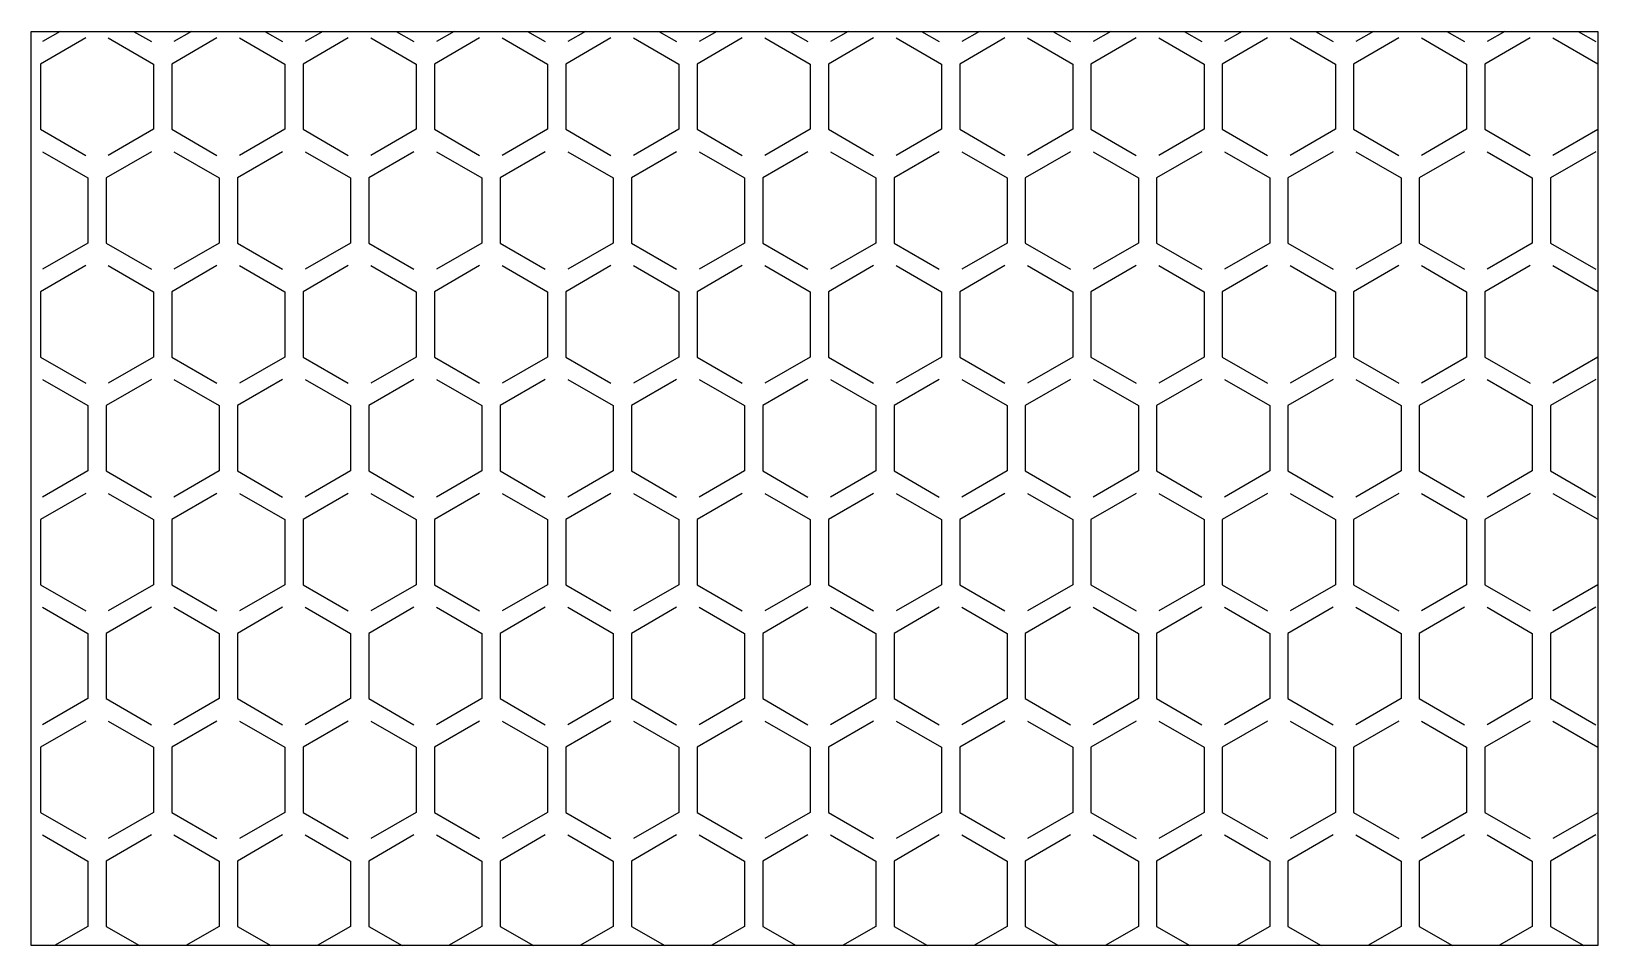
# Model space of a CAD drawing. Header units: millimetres. Extents: x 0 to 120, y 0 to 70.
import ezdxf

# ---------------------------------------------------------------- set-up
doc = ezdxf.new("R2010")
doc.units = ezdxf.units.MM
doc.layers.add('CUT', color=1, linetype='CONTINUOUS')

msp = doc.modelspace()

# ---------------------------------------------------------------- linework, layer by layer
at = {"layer": 'CUT'}
for p, q in [((2.2205, 70), (0.866, 69.218)), ((7.8398, 70), (9.1942, 69.218)), ((12.2807, 70), (10.9263, 69.218)), ((17.9, 70), (19.2545, 69.218)), ((22.341, 70), (20.9865, 69.218)), ((27.9603, 70), (29.3147, 69.218)), ((32.4013, 70), (31.0468, 69.218)), ((38.0205, 70), (39.375, 69.218)), ((42.4615, 70), (41.107, 69.218)), ((48.0808, 70), (49.4352, 69.218)), ((52.5218, 70), (51.1673, 69.218)), ((58.141, 70), (59.4955, 69.218)), ((62.582, 70), (61.2275, 69.218)), ((68.2013, 70), (69.5558, 69.218)), ((72.6423, 70), (71.2878, 69.218)), ((78.2615, 70), (79.616, 69.218)), ((82.7025, 70), (81.3481, 69.218)), ((88.3218, 70), (89.6763, 69.218)), ((92.7628, 70), (91.4083, 69.218)), ((98.3821, 70), (99.7365, 69.218)), ((102.823, 70), (101.4686, 69.218)), ((108.4423, 70), (109.7968, 69.218)), ((112.8833, 70), (111.5288, 69.218)), ((118.5026, 70), (119.857, 69.218)), ((116.5589, 69.5), (120, 67.5133)), ((120, 62.4867), (116.5589, 60.5)), ((116.5589, 52.064), (120, 50.0773)), ((120, 45.0507), (116.5589, 43.064)), ((116.5589, 34.628), (120, 32.6413)), ((120, 27.6147), (116.5589, 25.628)), ((116.5589, 17.192), (120, 15.2053)), ((120, 10.1787), (116.5589, 8.192))]:
    msp.add_line(p, q, dxfattribs=at)
for points in [[(0, 70), (120, 70), (120, 0), (0, 0), (0, 70)], [(4.1641, 69.5), (0.7, 67.5), (0.7, 62.5), (4.1641, 60.5)], [(5.8962, 69.5), (9.3603, 67.5), (9.3603, 62.5), (5.8962, 60.5)], [(14.2244, 69.5), (10.7603, 67.5), (10.7603, 62.5), (14.2244, 60.5)], [(15.9564, 69.5), (19.4205, 67.5), (19.4205, 62.5), (15.9564, 60.5)], [(24.2846, 69.5), (20.8205, 67.5), (20.8205, 62.5), (24.2846, 60.5)], [(26.0167, 69.5), (29.4808, 67.5), (29.4808, 62.5), (26.0167, 60.5)], [(34.3449, 69.5), (30.8808, 67.5), (30.8808, 62.5), (34.3449, 60.5)], [(36.0769, 69.5), (39.541, 67.5), (39.541, 62.5), (36.0769, 60.5)], [(44.4051, 69.5), (40.941, 67.5), (40.941, 62.5), (44.4051, 60.5)], [(46.1372, 69.5), (49.6013, 67.5), (49.6013, 62.5), (46.1372, 60.5)], [(54.4654, 69.5), (51.0013, 67.5), (51.0013, 62.5), (54.4654, 60.5)], [(56.1974, 69.5), (59.6615, 67.5), (59.6615, 62.5), (56.1974, 60.5)], [(64.5256, 69.5), (61.0615, 67.5), (61.0615, 62.5), (64.5256, 60.5)], [(66.2577, 69.5), (69.7218, 67.5), (69.7218, 62.5), (66.2577, 60.5)], [(74.5859, 69.5), (71.1218, 67.5), (71.1218, 62.5), (74.5859, 60.5)], [(76.3179, 69.5), (79.782, 67.5), (79.782, 62.5), (76.3179, 60.5)], [(84.6461, 69.5), (81.182, 67.5), (81.182, 62.5), (84.6461, 60.5)], [(86.3782, 69.5), (89.8423, 67.5), (89.8423, 62.5), (86.3782, 60.5)], [(94.7064, 69.5), (91.2423, 67.5), (91.2423, 62.5), (94.7064, 60.5)], [(96.4384, 69.5), (99.9025, 67.5), (99.9025, 62.5), (96.4384, 60.5)], [(104.7666, 69.5), (101.3025, 67.5), (101.3025, 62.5), (104.7666, 60.5)], [(106.4987, 69.5), (109.9628, 67.5), (109.9628, 62.5), (106.4987, 60.5)], [(114.8269, 69.5), (111.3628, 67.5), (111.3628, 62.5), (114.8269, 60.5)], [(0.866, 60.782), (4.3301, 58.782), (4.3301, 53.782), (0.866, 51.782)], [(9.1942, 60.782), (5.7301, 58.782), (5.7301, 53.782), (9.1942, 51.782)], [(10.9263, 60.782), (14.3904, 58.782), (14.3904, 53.782), (10.9263, 51.782)], [(19.2545, 60.782), (15.7904, 58.782), (15.7904, 53.782), (19.2545, 51.782)], [(20.9865, 60.782), (24.4506, 58.782), (24.4506, 53.782), (20.9865, 51.782)], [(29.3147, 60.782), (25.8506, 58.782), (25.8506, 53.782), (29.3147, 51.782)], [(31.0468, 60.782), (34.5109, 58.782), (34.5109, 53.782), (31.0468, 51.782)], [(39.375, 60.782), (35.9109, 58.782), (35.9109, 53.782), (39.375, 51.782)], [(41.107, 60.782), (44.5711, 58.782), (44.5711, 53.782), (41.107, 51.782)], [(49.4352, 60.782), (45.9711, 58.782), (45.9711, 53.782), (49.4352, 51.782)], [(51.1673, 60.782), (54.6314, 58.782), (54.6314, 53.782), (51.1673, 51.782)], [(59.4955, 60.782), (56.0314, 58.782), (56.0314, 53.782), (59.4955, 51.782)], [(61.2275, 60.782), (64.6917, 58.782), (64.6917, 53.782), (61.2275, 51.782)], [(69.5558, 60.782), (66.0917, 58.782), (66.0917, 53.782), (69.5558, 51.782)], [(71.2878, 60.782), (74.7519, 58.782), (74.7519, 53.782), (71.2878, 51.782)], [(79.616, 60.782), (76.1519, 58.782), (76.1519, 53.782), (79.616, 51.782)], [(81.3481, 60.782), (84.8122, 58.782), (84.8122, 53.782), (81.3481, 51.782)], [(89.6763, 60.782), (86.2122, 58.782), (86.2122, 53.782), (89.6763, 51.782)], [(91.4083, 60.782), (94.8724, 58.782), (94.8724, 53.782), (91.4083, 51.782)], [(99.7365, 60.782), (96.2724, 58.782), (96.2724, 53.782), (99.7365, 51.782)], [(101.4686, 60.782), (104.9327, 58.782), (104.9327, 53.782), (101.4686, 51.782)], [(109.7968, 60.782), (106.3327, 58.782), (106.3327, 53.782), (109.7968, 51.782)], [(111.5288, 60.782), (114.9929, 58.782), (114.9929, 53.782), (111.5288, 51.782)], [(119.857, 60.782), (116.3929, 58.782), (116.3929, 53.782), (119.857, 51.782)], [(4.1641, 52.064), (0.7, 50.064), (0.7, 45.064), (4.1641, 43.064)], [(5.8962, 52.064), (9.3603, 50.064), (9.3603, 45.064), (5.8962, 43.064)], [(14.2244, 52.064), (10.7603, 50.064), (10.7603, 45.064), (14.2244, 43.064)], [(15.9564, 52.064), (19.4205, 50.064), (19.4205, 45.064), (15.9564, 43.064)], [(24.2846, 52.064), (20.8205, 50.064), (20.8205, 45.064), (24.2846, 43.064)], [(26.0167, 52.064), (29.4808, 50.064), (29.4808, 45.064), (26.0167, 43.064)], [(34.3449, 52.064), (30.8808, 50.064), (30.8808, 45.064), (34.3449, 43.064)], [(36.0769, 52.064), (39.541, 50.064), (39.541, 45.064), (36.0769, 43.064)], [(44.4051, 52.064), (40.941, 50.064), (40.941, 45.064), (44.4051, 43.064)], [(46.1372, 52.064), (49.6013, 50.064), (49.6013, 45.064), (46.1372, 43.064)], [(54.4654, 52.064), (51.0013, 50.064), (51.0013, 45.064), (54.4654, 43.064)], [(56.1974, 52.064), (59.6615, 50.064), (59.6615, 45.064), (56.1974, 43.064)], [(64.5256, 52.064), (61.0615, 50.064), (61.0615, 45.064), (64.5256, 43.064)], [(66.2577, 52.064), (69.7218, 50.064), (69.7218, 45.064), (66.2577, 43.064)], [(74.5859, 52.064), (71.1218, 50.064), (71.1218, 45.064), (74.5859, 43.064)], [(76.3179, 52.064), (79.782, 50.064), (79.782, 45.064), (76.3179, 43.064)], [(84.6461, 52.064), (81.182, 50.064), (81.182, 45.064), (84.6461, 43.064)], [(86.3782, 52.064), (89.8423, 50.064), (89.8423, 45.064), (86.3782, 43.064)], [(94.7064, 52.064), (91.2423, 50.064), (91.2423, 45.064), (94.7064, 43.064)], [(96.4384, 52.064), (99.9025, 50.064), (99.9025, 45.064), (96.4384, 43.064)], [(104.7666, 52.064), (101.3025, 50.064), (101.3025, 45.064), (104.7666, 43.064)], [(106.4987, 52.064), (109.9628, 50.064), (109.9628, 45.064), (106.4987, 43.064)], [(114.8269, 52.064), (111.3628, 50.064), (111.3628, 45.064), (114.8269, 43.064)], [(0.866, 43.346), (4.3301, 41.346), (4.3301, 36.346), (0.866, 34.346)], [(9.1942, 43.346), (5.7301, 41.346), (5.7301, 36.346), (9.1942, 34.346)], [(10.9263, 43.346), (14.3904, 41.346), (14.3904, 36.346), (10.9263, 34.346)], [(19.2545, 43.346), (15.7904, 41.346), (15.7904, 36.346), (19.2545, 34.346)], [(20.9865, 43.346), (24.4506, 41.346), (24.4506, 36.346), (20.9865, 34.346)], [(29.3147, 43.346), (25.8506, 41.346), (25.8506, 36.346), (29.3147, 34.346)], [(31.0468, 43.346), (34.5109, 41.346), (34.5109, 36.346), (31.0468, 34.346)], [(39.375, 43.346), (35.9109, 41.346), (35.9109, 36.346), (39.375, 34.346)], [(41.107, 43.346), (44.5711, 41.346), (44.5711, 36.346), (41.107, 34.346)], [(49.4352, 43.346), (45.9711, 41.346), (45.9711, 36.346), (49.4352, 34.346)], [(51.1673, 43.346), (54.6314, 41.346), (54.6314, 36.346), (51.1673, 34.346)], [(59.4955, 43.346), (56.0314, 41.346), (56.0314, 36.346), (59.4955, 34.346)], [(61.2275, 43.346), (64.6917, 41.346), (64.6917, 36.346), (61.2275, 34.346)], [(69.5558, 43.346), (66.0917, 41.346), (66.0917, 36.346), (69.5558, 34.346)], [(71.2878, 43.346), (74.7519, 41.346), (74.7519, 36.346), (71.2878, 34.346)], [(79.616, 43.346), (76.1519, 41.346), (76.1519, 36.346), (79.616, 34.346)], [(81.3481, 43.346), (84.8122, 41.346), (84.8122, 36.346), (81.3481, 34.346)], [(89.6763, 43.346), (86.2122, 41.346), (86.2122, 36.346), (89.6763, 34.346)], [(91.4083, 43.346), (94.8724, 41.346), (94.8724, 36.346), (91.4083, 34.346)], [(99.7365, 43.346), (96.2724, 41.346), (96.2724, 36.346), (99.7365, 34.346)], [(101.4686, 43.346), (104.9327, 41.346), (104.9327, 36.346), (101.4686, 34.346)], [(109.7968, 43.346), (106.3327, 41.346), (106.3327, 36.346), (109.7968, 34.346)], [(111.5288, 43.346), (114.9929, 41.346), (114.9929, 36.346), (111.5288, 34.346)], [(119.857, 43.346), (116.3929, 41.346), (116.3929, 36.346), (119.857, 34.346)], [(4.1641, 34.628), (0.7, 32.628), (0.7, 27.628), (4.1641, 25.628)], [(5.8962, 34.628), (9.3603, 32.628), (9.3603, 27.628), (5.8962, 25.628)], [(14.2244, 34.628), (10.7603, 32.628), (10.7603, 27.628), (14.2244, 25.628)], [(15.9564, 34.628), (19.4205, 32.628), (19.4205, 27.628), (15.9564, 25.628)], [(24.2846, 34.628), (20.8205, 32.628), (20.8205, 27.628), (24.2846, 25.628)], [(26.0167, 34.628), (29.4808, 32.628), (29.4808, 27.628), (26.0167, 25.628)], [(34.3449, 34.628), (30.8808, 32.628), (30.8808, 27.628), (34.3449, 25.628)], [(36.0769, 34.628), (39.541, 32.628), (39.541, 27.628), (36.0769, 25.628)], [(44.4051, 34.628), (40.941, 32.628), (40.941, 27.628), (44.4051, 25.628)], [(46.1372, 34.628), (49.6013, 32.628), (49.6013, 27.628), (46.1372, 25.628)], [(54.4654, 34.628), (51.0013, 32.628), (51.0013, 27.628), (54.4654, 25.628)], [(56.1974, 34.628), (59.6615, 32.628), (59.6615, 27.628), (56.1974, 25.628)], [(64.5256, 34.628), (61.0615, 32.628), (61.0615, 27.628), (64.5256, 25.628)], [(66.2577, 34.628), (69.7218, 32.628), (69.7218, 27.628), (66.2577, 25.628)], [(74.5859, 34.628), (71.1218, 32.628), (71.1218, 27.628), (74.5859, 25.628)], [(76.3179, 34.628), (79.782, 32.628), (79.782, 27.628), (76.3179, 25.628)], [(84.6461, 34.628), (81.182, 32.628), (81.182, 27.628), (84.6461, 25.628)], [(86.3782, 34.628), (89.8423, 32.628), (89.8423, 27.628), (86.3782, 25.628)], [(94.7064, 34.628), (91.2423, 32.628), (91.2423, 27.628), (94.7064, 25.628)], [(96.4384, 34.628), (99.9025, 32.628), (99.9025, 27.628), (96.4384, 25.628)], [(104.7666, 34.628), (101.3025, 32.628), (101.3025, 27.628), (104.7666, 25.628)], [(106.4987, 34.628), (109.9628, 32.628), (109.9628, 27.628), (106.4987, 25.628)], [(114.8269, 34.628), (111.3628, 32.628), (111.3628, 27.628), (114.8269, 25.628)], [(0.866, 25.91), (4.3301, 23.91), (4.3301, 18.91), (0.866, 16.91)], [(9.1942, 25.91), (5.7301, 23.91), (5.7301, 18.91), (9.1942, 16.91)], [(10.9263, 25.91), (14.3904, 23.91), (14.3904, 18.91), (10.9263, 16.91)], [(19.2545, 25.91), (15.7904, 23.91), (15.7904, 18.91), (19.2545, 16.91)], [(20.9865, 25.91), (24.4506, 23.91), (24.4506, 18.91), (20.9865, 16.91)], [(29.3147, 25.91), (25.8506, 23.91), (25.8506, 18.91), (29.3147, 16.91)], [(31.0468, 25.91), (34.5109, 23.91), (34.5109, 18.91), (31.0468, 16.91)], [(39.375, 25.91), (35.9109, 23.91), (35.9109, 18.91), (39.375, 16.91)], [(41.107, 25.91), (44.5711, 23.91), (44.5711, 18.91), (41.107, 16.91)], [(49.4352, 25.91), (45.9711, 23.91), (45.9711, 18.91), (49.4352, 16.91)], [(51.1673, 25.91), (54.6314, 23.91), (54.6314, 18.91), (51.1673, 16.91)], [(59.4955, 25.91), (56.0314, 23.91), (56.0314, 18.91), (59.4955, 16.91)], [(61.2275, 25.91), (64.6917, 23.91), (64.6917, 18.91), (61.2275, 16.91)], [(69.5558, 25.91), (66.0917, 23.91), (66.0917, 18.91), (69.5558, 16.91)], [(71.2878, 25.91), (74.7519, 23.91), (74.7519, 18.91), (71.2878, 16.91)], [(79.616, 25.91), (76.1519, 23.91), (76.1519, 18.91), (79.616, 16.91)], [(81.3481, 25.91), (84.8122, 23.91), (84.8122, 18.91), (81.3481, 16.91)], [(89.6763, 25.91), (86.2122, 23.91), (86.2122, 18.91), (89.6763, 16.91)], [(91.4083, 25.91), (94.8724, 23.91), (94.8724, 18.91), (91.4083, 16.91)], [(99.7365, 25.91), (96.2724, 23.91), (96.2724, 18.91), (99.7365, 16.91)], [(101.4686, 25.91), (104.9327, 23.91), (104.9327, 18.91), (101.4686, 16.91)], [(109.7968, 25.91), (106.3327, 23.91), (106.3327, 18.91), (109.7968, 16.91)], [(111.5288, 25.91), (114.9929, 23.91), (114.9929, 18.91), (111.5288, 16.91)], [(119.857, 25.91), (116.3929, 23.91), (116.3929, 18.91), (119.857, 16.91)], [(4.1641, 17.192), (0.7, 15.192), (0.7, 10.192), (4.1641, 8.192)], [(5.8962, 17.192), (9.3603, 15.192), (9.3603, 10.192), (5.8962, 8.192)], [(14.2244, 17.192), (10.7603, 15.192), (10.7603, 10.192), (14.2244, 8.192)], [(15.9564, 17.192), (19.4205, 15.192), (19.4205, 10.192), (15.9564, 8.192)], [(24.2846, 17.192), (20.8205, 15.192), (20.8205, 10.192), (24.2846, 8.192)], [(26.0167, 17.192), (29.4808, 15.192), (29.4808, 10.192), (26.0167, 8.192)], [(34.3449, 17.192), (30.8808, 15.192), (30.8808, 10.192), (34.3449, 8.192)], [(36.0769, 17.192), (39.541, 15.192), (39.541, 10.192), (36.0769, 8.192)], [(44.4051, 17.192), (40.941, 15.192), (40.941, 10.192), (44.4051, 8.192)], [(46.1372, 17.192), (49.6013, 15.192), (49.6013, 10.192), (46.1372, 8.192)], [(54.4654, 17.192), (51.0013, 15.192), (51.0013, 10.192), (54.4654, 8.192)], [(56.1974, 17.192), (59.6615, 15.192), (59.6615, 10.192), (56.1974, 8.192)], [(64.5256, 17.192), (61.0615, 15.192), (61.0615, 10.192), (64.5256, 8.192)], [(66.2577, 17.192), (69.7218, 15.192), (69.7218, 10.192), (66.2577, 8.192)], [(74.5859, 17.192), (71.1218, 15.192), (71.1218, 10.192), (74.5859, 8.192)], [(76.3179, 17.192), (79.782, 15.192), (79.782, 10.192), (76.3179, 8.192)], [(84.6461, 17.192), (81.182, 15.192), (81.182, 10.192), (84.6461, 8.192)], [(86.3782, 17.192), (89.8423, 15.192), (89.8423, 10.192), (86.3782, 8.192)], [(94.7064, 17.192), (91.2423, 15.192), (91.2423, 10.192), (94.7064, 8.192)], [(96.4384, 17.192), (99.9025, 15.192), (99.9025, 10.192), (96.4384, 8.192)], [(104.7666, 17.192), (101.3025, 15.192), (101.3025, 10.192), (104.7666, 8.192)], [(106.4987, 17.192), (109.9628, 15.192), (109.9628, 10.192), (106.4987, 8.192)], [(114.8269, 17.192), (111.3628, 15.192), (111.3628, 10.192), (114.8269, 8.192)], [(0.866, 8.474), (4.3301, 6.474), (4.3301, 1.474), (1.7771, 0)], [(9.1942, 8.474), (5.7301, 6.474), (5.7301, 1.474), (8.2832, 0)], [(10.9263, 8.474), (14.3904, 6.474), (14.3904, 1.474), (11.8373, 0)], [(19.2545, 8.474), (15.7904, 6.474), (15.7904, 1.474), (18.3434, 0)], [(20.9865, 8.474), (24.4506, 6.474), (24.4506, 1.474), (21.8976, 0)], [(29.3147, 8.474), (25.8506, 6.474), (25.8506, 1.474), (28.4037, 0)], [(31.0468, 8.474), (34.5109, 6.474), (34.5109, 1.474), (31.9578, 0)], [(39.375, 8.474), (35.9109, 6.474), (35.9109, 1.474), (38.4639, 0)], [(41.107, 8.474), (44.5711, 6.474), (44.5711, 1.474), (42.0181, 0)], [(49.4352, 8.474), (45.9711, 6.474), (45.9711, 1.474), (48.5242, 0)], [(51.1673, 8.474), (54.6314, 6.474), (54.6314, 1.474), (52.0784, 0)], [(59.4955, 8.474), (56.0314, 6.474), (56.0314, 1.474), (58.5844, 0)], [(61.2275, 8.474), (64.6917, 6.474), (64.6917, 1.474), (62.1386, 0)], [(69.5558, 8.474), (66.0917, 6.474), (66.0917, 1.474), (68.6447, 0)], [(71.2878, 8.474), (74.7519, 6.474), (74.7519, 1.474), (72.1989, 0)], [(79.616, 8.474), (76.1519, 6.474), (76.1519, 1.474), (78.7049, 0)], [(81.3481, 8.474), (84.8122, 6.474), (84.8122, 1.474), (82.2591, 0)], [(89.6763, 8.474), (86.2122, 6.474), (86.2122, 1.474), (88.7652, 0)], [(91.4083, 8.474), (94.8724, 6.474), (94.8724, 1.474), (92.3194, 0)], [(99.7365, 8.474), (96.2724, 6.474), (96.2724, 1.474), (98.8255, 0)], [(101.4686, 8.474), (104.9327, 6.474), (104.9327, 1.474), (102.3796, 0)], [(109.7968, 8.474), (106.3327, 6.474), (106.3327, 1.474), (108.8857, 0)], [(111.5288, 8.474), (114.9929, 6.474), (114.9929, 1.474), (112.4399, 0)], [(119.857, 8.474), (116.3929, 6.474), (116.3929, 1.474), (118.946, 0)]]:
    msp.add_lwpolyline(points, dxfattribs=at)

doc.saveas('drawing.dxf')
